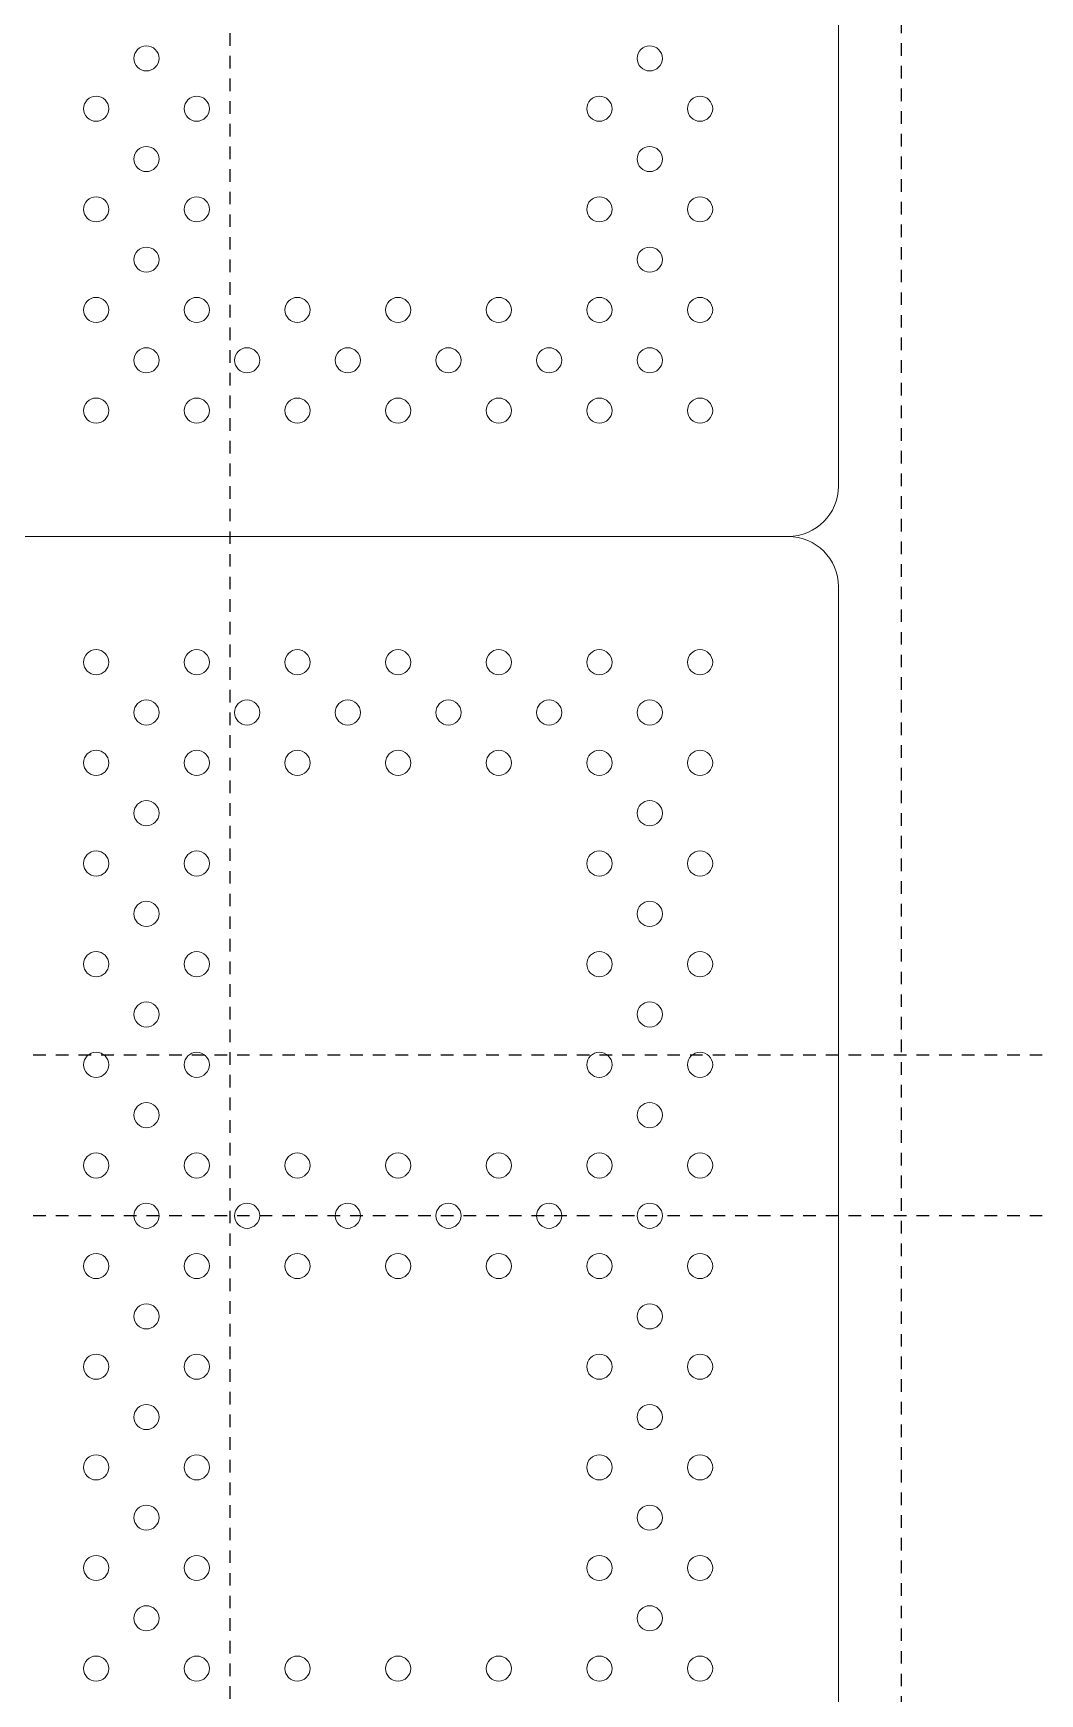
# Model space of a CAD drawing. Header units: inches. Extents: x 300 to 400, y -177 to 73.
# Drawn here: x 333.18 to 343.18, y 40.23 to 56.73 of the extents above; entities that cross this region are included whole.
import ezdxf

# ---------------------------------------------------------------- set-up
doc = ezdxf.new("R2010")
doc.units = ezdxf.units.IN
doc.header["$MEASUREMENT"] = 0
doc.linetypes.add('HIDDEN2', pattern=[0.1875, 0.125, -0.0625])
doc.layers.add('ScoreBone', color=5, linetype='Continuous')

msp = doc.modelspace()

# ---------------------------------------------------------------- linework, layer by layer
at = {"layer": 'ScoreBone', "color": 1, "linetype": 'HIDDEN2'}
for p, q in [((335.137, -81.768), (335.137, 73.232)), ((341.807, -87.268), (341.807, 73.232)), ((354.682, 46.579), (300.244, 46.579)), ((363.682, 44.982), (300.244, 44.982))]:
    msp.add_line(p, q, dxfattribs=at)
at = {"layer": 'ScoreBone', "lineweight": 5}
for points in [[(341.182, 64.732), (341.182, 64.732), (341.182, 52.232), (341.182, 52.232)], [(341.182, 52.232), (341.182, 51.957), (340.958, 51.732), (340.682, 51.732)], [(340.682, 51.732), (340.682, 51.732), (324.182, 51.732), (324.182, 51.732)], [(324.182, 51.732), (324.182, 51.732), (340.682, 51.732), (340.682, 51.732)], [(340.682, 51.732), (340.958, 51.732), (341.182, 51.508), (341.182, 51.232)], [(341.182, 51.232), (341.182, 51.232), (341.182, 38.732), (341.182, 38.732)]]:
    msp.add_open_spline(points, degree=3, dxfattribs=at)
for points in [[(334.432, 56.482), (334.432, 56.414), (334.375, 56.357), (334.307, 56.357), (334.238, 56.357), (334.182, 56.414), (334.182, 56.482), (334.182, 56.551), (334.238, 56.607), (334.307, 56.607), (334.375, 56.607), (334.432, 56.551), (334.432, 56.482)], [(334.432, 56.482), (334.432, 56.414), (334.375, 56.357), (334.307, 56.357), (334.238, 56.357), (334.182, 56.414), (334.182, 56.482), (334.182, 56.551), (334.238, 56.607), (334.307, 56.607), (334.375, 56.607), (334.432, 56.551), (334.432, 56.482)], [(339.432, 56.482), (339.432, 56.414), (339.375, 56.357), (339.307, 56.357), (339.238, 56.357), (339.182, 56.414), (339.182, 56.482), (339.182, 56.551), (339.238, 56.607), (339.307, 56.607), (339.375, 56.607), (339.432, 56.551), (339.432, 56.482)], [(339.432, 56.482), (339.432, 56.414), (339.375, 56.357), (339.307, 56.357), (339.238, 56.357), (339.182, 56.414), (339.182, 56.482), (339.182, 56.551), (339.238, 56.607), (339.307, 56.607), (339.375, 56.607), (339.432, 56.551), (339.432, 56.482)], [(333.932, 55.982), (333.932, 55.914), (333.875, 55.857), (333.807, 55.857), (333.738, 55.857), (333.682, 55.914), (333.682, 55.982), (333.682, 56.051), (333.738, 56.107), (333.807, 56.107), (333.875, 56.107), (333.932, 56.051), (333.932, 55.982)], [(334.932, 55.982), (334.932, 55.914), (334.875, 55.857), (334.807, 55.857), (334.738, 55.857), (334.682, 55.914), (334.682, 55.982), (334.682, 56.051), (334.738, 56.107), (334.807, 56.107), (334.875, 56.107), (334.932, 56.051), (334.932, 55.982)], [(338.932, 55.982), (338.932, 55.914), (338.875, 55.857), (338.807, 55.857), (338.738, 55.857), (338.682, 55.914), (338.682, 55.982), (338.682, 56.051), (338.738, 56.107), (338.807, 56.107), (338.875, 56.107), (338.932, 56.051), (338.932, 55.982)], [(339.932, 55.982), (339.932, 55.914), (339.875, 55.857), (339.807, 55.857), (339.738, 55.857), (339.682, 55.914), (339.682, 55.982), (339.682, 56.051), (339.738, 56.107), (339.807, 56.107), (339.875, 56.107), (339.932, 56.051), (339.932, 55.982)], [(334.432, 55.482), (334.432, 55.414), (334.375, 55.357), (334.307, 55.357), (334.238, 55.357), (334.182, 55.414), (334.182, 55.482), (334.182, 55.551), (334.238, 55.607), (334.307, 55.607), (334.375, 55.607), (334.432, 55.551), (334.432, 55.482)], [(339.432, 55.482), (339.432, 55.414), (339.375, 55.357), (339.307, 55.357), (339.238, 55.357), (339.182, 55.414), (339.182, 55.482), (339.182, 55.551), (339.238, 55.607), (339.307, 55.607), (339.375, 55.607), (339.432, 55.551), (339.432, 55.482)], [(333.932, 54.982), (333.932, 54.914), (333.875, 54.857), (333.807, 54.857), (333.738, 54.857), (333.682, 54.914), (333.682, 54.982), (333.682, 55.051), (333.738, 55.107), (333.807, 55.107), (333.875, 55.107), (333.932, 55.051), (333.932, 54.982)], [(334.932, 54.982), (334.932, 54.914), (334.875, 54.857), (334.807, 54.857), (334.738, 54.857), (334.682, 54.914), (334.682, 54.982), (334.682, 55.051), (334.738, 55.107), (334.807, 55.107), (334.875, 55.107), (334.932, 55.051), (334.932, 54.982)], [(338.932, 54.982), (338.932, 54.914), (338.875, 54.857), (338.807, 54.857), (338.738, 54.857), (338.682, 54.914), (338.682, 54.982), (338.682, 55.051), (338.738, 55.107), (338.807, 55.107), (338.875, 55.107), (338.932, 55.051), (338.932, 54.982)], [(339.932, 54.982), (339.932, 54.914), (339.875, 54.857), (339.807, 54.857), (339.738, 54.857), (339.682, 54.914), (339.682, 54.982), (339.682, 55.051), (339.738, 55.107), (339.807, 55.107), (339.875, 55.107), (339.932, 55.051), (339.932, 54.982)], [(334.432, 54.482), (334.432, 54.414), (334.375, 54.357), (334.307, 54.357), (334.238, 54.357), (334.182, 54.414), (334.182, 54.482), (334.182, 54.551), (334.238, 54.607), (334.307, 54.607), (334.375, 54.607), (334.432, 54.551), (334.432, 54.482)], [(339.432, 54.482), (339.432, 54.414), (339.375, 54.357), (339.307, 54.357), (339.238, 54.357), (339.182, 54.414), (339.182, 54.482), (339.182, 54.551), (339.238, 54.607), (339.307, 54.607), (339.375, 54.607), (339.432, 54.551), (339.432, 54.482)], [(333.932, 53.982), (333.932, 53.914), (333.875, 53.857), (333.807, 53.857), (333.738, 53.857), (333.682, 53.914), (333.682, 53.982), (333.682, 54.051), (333.738, 54.107), (333.807, 54.107), (333.875, 54.107), (333.932, 54.051), (333.932, 53.982)], [(334.932, 53.982), (334.932, 53.914), (334.875, 53.857), (334.807, 53.857), (334.738, 53.857), (334.682, 53.914), (334.682, 53.982), (334.682, 54.051), (334.738, 54.107), (334.807, 54.107), (334.875, 54.107), (334.932, 54.051), (334.932, 53.982)], [(335.932, 53.982), (335.932, 53.914), (335.875, 53.857), (335.807, 53.857), (335.738, 53.857), (335.682, 53.914), (335.682, 53.982), (335.682, 54.051), (335.738, 54.107), (335.807, 54.107), (335.875, 54.107), (335.932, 54.051), (335.932, 53.982)], [(336.932, 53.982), (336.932, 53.914), (336.875, 53.857), (336.807, 53.857), (336.738, 53.857), (336.682, 53.914), (336.682, 53.982), (336.682, 54.051), (336.738, 54.107), (336.807, 54.107), (336.875, 54.107), (336.932, 54.051), (336.932, 53.982)], [(337.932, 53.982), (337.932, 53.914), (337.875, 53.857), (337.807, 53.857), (337.738, 53.857), (337.682, 53.914), (337.682, 53.982), (337.682, 54.051), (337.738, 54.107), (337.807, 54.107), (337.875, 54.107), (337.932, 54.051), (337.932, 53.982)], [(338.932, 53.982), (338.932, 53.914), (338.875, 53.857), (338.807, 53.857), (338.738, 53.857), (338.682, 53.914), (338.682, 53.982), (338.682, 54.051), (338.738, 54.107), (338.807, 54.107), (338.875, 54.107), (338.932, 54.051), (338.932, 53.982)], [(339.932, 53.982), (339.932, 53.914), (339.875, 53.857), (339.807, 53.857), (339.738, 53.857), (339.682, 53.914), (339.682, 53.982), (339.682, 54.051), (339.738, 54.107), (339.807, 54.107), (339.875, 54.107), (339.932, 54.051), (339.932, 53.982)], [(334.432, 53.482), (334.432, 53.414), (334.375, 53.357), (334.307, 53.357), (334.238, 53.357), (334.182, 53.414), (334.182, 53.482), (334.182, 53.551), (334.238, 53.607), (334.307, 53.607), (334.375, 53.607), (334.432, 53.551), (334.432, 53.482)], [(335.432, 53.482), (335.432, 53.414), (335.375, 53.357), (335.307, 53.357), (335.238, 53.357), (335.182, 53.414), (335.182, 53.482), (335.182, 53.551), (335.238, 53.607), (335.307, 53.607), (335.375, 53.607), (335.432, 53.551), (335.432, 53.482)], [(336.432, 53.482), (336.432, 53.414), (336.375, 53.357), (336.307, 53.357), (336.238, 53.357), (336.182, 53.414), (336.182, 53.482), (336.182, 53.551), (336.238, 53.607), (336.307, 53.607), (336.375, 53.607), (336.432, 53.551), (336.432, 53.482)], [(337.432, 53.482), (337.432, 53.414), (337.375, 53.357), (337.307, 53.357), (337.238, 53.357), (337.182, 53.414), (337.182, 53.482), (337.182, 53.551), (337.238, 53.607), (337.307, 53.607), (337.375, 53.607), (337.432, 53.551), (337.432, 53.482)], [(338.432, 53.482), (338.432, 53.414), (338.375, 53.357), (338.307, 53.357), (338.238, 53.357), (338.182, 53.414), (338.182, 53.482), (338.182, 53.551), (338.238, 53.607), (338.307, 53.607), (338.375, 53.607), (338.432, 53.551), (338.432, 53.482)], [(339.432, 53.482), (339.432, 53.414), (339.375, 53.357), (339.307, 53.357), (339.238, 53.357), (339.182, 53.414), (339.182, 53.482), (339.182, 53.551), (339.238, 53.607), (339.307, 53.607), (339.375, 53.607), (339.432, 53.551), (339.432, 53.482)], [(333.932, 52.982), (333.932, 52.914), (333.875, 52.857), (333.807, 52.857), (333.738, 52.857), (333.682, 52.914), (333.682, 52.982), (333.682, 53.051), (333.738, 53.107), (333.807, 53.107), (333.875, 53.107), (333.932, 53.051), (333.932, 52.982)], [(334.932, 52.982), (334.932, 52.914), (334.875, 52.857), (334.807, 52.857), (334.738, 52.857), (334.682, 52.914), (334.682, 52.982), (334.682, 53.051), (334.738, 53.107), (334.807, 53.107), (334.875, 53.107), (334.932, 53.051), (334.932, 52.982)], [(335.932, 52.982), (335.932, 52.914), (335.875, 52.857), (335.807, 52.857), (335.738, 52.857), (335.682, 52.914), (335.682, 52.982), (335.682, 53.051), (335.738, 53.107), (335.807, 53.107), (335.875, 53.107), (335.932, 53.051), (335.932, 52.982)], [(336.932, 52.982), (336.932, 52.914), (336.875, 52.857), (336.807, 52.857), (336.738, 52.857), (336.682, 52.914), (336.682, 52.982), (336.682, 53.051), (336.738, 53.107), (336.807, 53.107), (336.875, 53.107), (336.932, 53.051), (336.932, 52.982)], [(337.932, 52.982), (337.932, 52.914), (337.875, 52.857), (337.807, 52.857), (337.738, 52.857), (337.682, 52.914), (337.682, 52.982), (337.682, 53.051), (337.738, 53.107), (337.807, 53.107), (337.875, 53.107), (337.932, 53.051), (337.932, 52.982)], [(338.932, 52.982), (338.932, 52.914), (338.875, 52.857), (338.807, 52.857), (338.738, 52.857), (338.682, 52.914), (338.682, 52.982), (338.682, 53.051), (338.738, 53.107), (338.807, 53.107), (338.875, 53.107), (338.932, 53.051), (338.932, 52.982)], [(339.932, 52.982), (339.932, 52.914), (339.875, 52.857), (339.807, 52.857), (339.738, 52.857), (339.682, 52.914), (339.682, 52.982), (339.682, 53.051), (339.738, 53.107), (339.807, 53.107), (339.875, 53.107), (339.932, 53.051), (339.932, 52.982)], [(333.932, 50.482), (333.932, 50.414), (333.875, 50.357), (333.807, 50.357), (333.738, 50.357), (333.682, 50.414), (333.682, 50.482), (333.682, 50.551), (333.738, 50.607), (333.807, 50.607), (333.875, 50.607), (333.932, 50.551), (333.932, 50.482)], [(334.932, 50.482), (334.932, 50.414), (334.875, 50.357), (334.807, 50.357), (334.738, 50.357), (334.682, 50.414), (334.682, 50.482), (334.682, 50.551), (334.738, 50.607), (334.807, 50.607), (334.875, 50.607), (334.932, 50.551), (334.932, 50.482)], [(335.932, 50.482), (335.932, 50.414), (335.875, 50.357), (335.807, 50.357), (335.738, 50.357), (335.682, 50.414), (335.682, 50.482), (335.682, 50.551), (335.738, 50.607), (335.807, 50.607), (335.875, 50.607), (335.932, 50.551), (335.932, 50.482)], [(336.932, 50.482), (336.932, 50.414), (336.875, 50.357), (336.807, 50.357), (336.738, 50.357), (336.682, 50.414), (336.682, 50.482), (336.682, 50.551), (336.738, 50.607), (336.807, 50.607), (336.875, 50.607), (336.932, 50.551), (336.932, 50.482)], [(337.932, 50.482), (337.932, 50.414), (337.875, 50.357), (337.807, 50.357), (337.738, 50.357), (337.682, 50.414), (337.682, 50.482), (337.682, 50.551), (337.738, 50.607), (337.807, 50.607), (337.875, 50.607), (337.932, 50.551), (337.932, 50.482)], [(338.932, 50.482), (338.932, 50.414), (338.875, 50.357), (338.807, 50.357), (338.738, 50.357), (338.682, 50.414), (338.682, 50.482), (338.682, 50.551), (338.738, 50.607), (338.807, 50.607), (338.875, 50.607), (338.932, 50.551), (338.932, 50.482)], [(339.932, 50.482), (339.932, 50.414), (339.875, 50.357), (339.807, 50.357), (339.738, 50.357), (339.682, 50.414), (339.682, 50.482), (339.682, 50.551), (339.738, 50.607), (339.807, 50.607), (339.875, 50.607), (339.932, 50.551), (339.932, 50.482)], [(334.432, 49.982), (334.432, 49.914), (334.375, 49.857), (334.307, 49.857), (334.238, 49.857), (334.182, 49.914), (334.182, 49.982), (334.182, 50.051), (334.238, 50.107), (334.307, 50.107), (334.375, 50.107), (334.432, 50.051), (334.432, 49.982)], [(335.432, 49.982), (335.432, 49.914), (335.375, 49.857), (335.307, 49.857), (335.238, 49.857), (335.182, 49.914), (335.182, 49.982), (335.182, 50.051), (335.238, 50.107), (335.307, 50.107), (335.375, 50.107), (335.432, 50.051), (335.432, 49.982)], [(336.432, 49.982), (336.432, 49.914), (336.375, 49.857), (336.307, 49.857), (336.238, 49.857), (336.182, 49.914), (336.182, 49.982), (336.182, 50.051), (336.238, 50.107), (336.307, 50.107), (336.375, 50.107), (336.432, 50.051), (336.432, 49.982)], [(337.432, 49.982), (337.432, 49.914), (337.375, 49.857), (337.307, 49.857), (337.238, 49.857), (337.182, 49.914), (337.182, 49.982), (337.182, 50.051), (337.238, 50.107), (337.307, 50.107), (337.375, 50.107), (337.432, 50.051), (337.432, 49.982)], [(338.432, 49.982), (338.432, 49.914), (338.375, 49.857), (338.307, 49.857), (338.238, 49.857), (338.182, 49.914), (338.182, 49.982), (338.182, 50.051), (338.238, 50.107), (338.307, 50.107), (338.375, 50.107), (338.432, 50.051), (338.432, 49.982)], [(339.432, 49.982), (339.432, 49.914), (339.375, 49.857), (339.307, 49.857), (339.238, 49.857), (339.182, 49.914), (339.182, 49.982), (339.182, 50.051), (339.238, 50.107), (339.307, 50.107), (339.375, 50.107), (339.432, 50.051), (339.432, 49.982)], [(333.932, 49.482), (333.932, 49.414), (333.875, 49.357), (333.807, 49.357), (333.738, 49.357), (333.682, 49.414), (333.682, 49.482), (333.682, 49.551), (333.738, 49.607), (333.807, 49.607), (333.875, 49.607), (333.932, 49.551), (333.932, 49.482)], [(334.932, 49.482), (334.932, 49.414), (334.875, 49.357), (334.807, 49.357), (334.738, 49.357), (334.682, 49.414), (334.682, 49.482), (334.682, 49.551), (334.738, 49.607), (334.807, 49.607), (334.875, 49.607), (334.932, 49.551), (334.932, 49.482)], [(335.932, 49.482), (335.932, 49.414), (335.875, 49.357), (335.807, 49.357), (335.738, 49.357), (335.682, 49.414), (335.682, 49.482), (335.682, 49.551), (335.738, 49.607), (335.807, 49.607), (335.875, 49.607), (335.932, 49.551), (335.932, 49.482)], [(336.932, 49.482), (336.932, 49.414), (336.875, 49.357), (336.807, 49.357), (336.738, 49.357), (336.682, 49.414), (336.682, 49.482), (336.682, 49.551), (336.738, 49.607), (336.807, 49.607), (336.875, 49.607), (336.932, 49.551), (336.932, 49.482)], [(337.932, 49.482), (337.932, 49.414), (337.875, 49.357), (337.807, 49.357), (337.738, 49.357), (337.682, 49.414), (337.682, 49.482), (337.682, 49.551), (337.738, 49.607), (337.807, 49.607), (337.875, 49.607), (337.932, 49.551), (337.932, 49.482)], [(338.932, 49.482), (338.932, 49.414), (338.875, 49.357), (338.807, 49.357), (338.738, 49.357), (338.682, 49.414), (338.682, 49.482), (338.682, 49.551), (338.738, 49.607), (338.807, 49.607), (338.875, 49.607), (338.932, 49.551), (338.932, 49.482)], [(339.932, 49.482), (339.932, 49.414), (339.875, 49.357), (339.807, 49.357), (339.738, 49.357), (339.682, 49.414), (339.682, 49.482), (339.682, 49.551), (339.738, 49.607), (339.807, 49.607), (339.875, 49.607), (339.932, 49.551), (339.932, 49.482)], [(334.432, 48.982), (334.432, 48.914), (334.375, 48.857), (334.307, 48.857), (334.238, 48.857), (334.182, 48.914), (334.182, 48.982), (334.182, 49.051), (334.238, 49.107), (334.307, 49.107), (334.375, 49.107), (334.432, 49.051), (334.432, 48.982)], [(339.432, 48.982), (339.432, 48.914), (339.375, 48.857), (339.307, 48.857), (339.238, 48.857), (339.182, 48.914), (339.182, 48.982), (339.182, 49.051), (339.238, 49.107), (339.307, 49.107), (339.375, 49.107), (339.432, 49.051), (339.432, 48.982)], [(333.932, 48.482), (333.932, 48.414), (333.875, 48.357), (333.807, 48.357), (333.738, 48.357), (333.682, 48.414), (333.682, 48.482), (333.682, 48.551), (333.738, 48.607), (333.807, 48.607), (333.875, 48.607), (333.932, 48.551), (333.932, 48.482)], [(334.932, 48.482), (334.932, 48.414), (334.875, 48.357), (334.807, 48.357), (334.738, 48.357), (334.682, 48.414), (334.682, 48.482), (334.682, 48.551), (334.738, 48.607), (334.807, 48.607), (334.875, 48.607), (334.932, 48.551), (334.932, 48.482)], [(338.932, 48.482), (338.932, 48.414), (338.875, 48.357), (338.807, 48.357), (338.738, 48.357), (338.682, 48.414), (338.682, 48.482), (338.682, 48.551), (338.738, 48.607), (338.807, 48.607), (338.875, 48.607), (338.932, 48.551), (338.932, 48.482)], [(339.932, 48.482), (339.932, 48.414), (339.875, 48.357), (339.807, 48.357), (339.738, 48.357), (339.682, 48.414), (339.682, 48.482), (339.682, 48.551), (339.738, 48.607), (339.807, 48.607), (339.875, 48.607), (339.932, 48.551), (339.932, 48.482)], [(334.432, 47.982), (334.432, 47.914), (334.375, 47.857), (334.307, 47.857), (334.238, 47.857), (334.182, 47.914), (334.182, 47.982), (334.182, 48.051), (334.238, 48.107), (334.307, 48.107), (334.375, 48.107), (334.432, 48.051), (334.432, 47.982)], [(339.432, 47.982), (339.432, 47.914), (339.375, 47.857), (339.307, 47.857), (339.238, 47.857), (339.182, 47.914), (339.182, 47.982), (339.182, 48.051), (339.238, 48.107), (339.307, 48.107), (339.375, 48.107), (339.432, 48.051), (339.432, 47.982)], [(333.932, 47.482), (333.932, 47.414), (333.875, 47.357), (333.807, 47.357), (333.738, 47.357), (333.682, 47.414), (333.682, 47.482), (333.682, 47.551), (333.738, 47.607), (333.807, 47.607), (333.875, 47.607), (333.932, 47.551), (333.932, 47.482)], [(334.932, 47.482), (334.932, 47.414), (334.875, 47.357), (334.807, 47.357), (334.738, 47.357), (334.682, 47.414), (334.682, 47.482), (334.682, 47.551), (334.738, 47.607), (334.807, 47.607), (334.875, 47.607), (334.932, 47.551), (334.932, 47.482)], [(338.932, 47.482), (338.932, 47.414), (338.875, 47.357), (338.807, 47.357), (338.738, 47.357), (338.682, 47.414), (338.682, 47.482), (338.682, 47.551), (338.738, 47.607), (338.807, 47.607), (338.875, 47.607), (338.932, 47.551), (338.932, 47.482)], [(339.932, 47.482), (339.932, 47.414), (339.875, 47.357), (339.807, 47.357), (339.738, 47.357), (339.682, 47.414), (339.682, 47.482), (339.682, 47.551), (339.738, 47.607), (339.807, 47.607), (339.875, 47.607), (339.932, 47.551), (339.932, 47.482)], [(334.432, 46.982), (334.432, 46.914), (334.375, 46.857), (334.307, 46.857), (334.238, 46.857), (334.182, 46.914), (334.182, 46.982), (334.182, 47.051), (334.238, 47.107), (334.307, 47.107), (334.375, 47.107), (334.432, 47.051), (334.432, 46.982)], [(339.432, 46.982), (339.432, 46.914), (339.375, 46.857), (339.307, 46.857), (339.238, 46.857), (339.182, 46.914), (339.182, 46.982), (339.182, 47.051), (339.238, 47.107), (339.307, 47.107), (339.375, 47.107), (339.432, 47.051), (339.432, 46.982)], [(333.932, 46.482), (333.932, 46.414), (333.875, 46.357), (333.807, 46.357), (333.738, 46.357), (333.682, 46.414), (333.682, 46.482), (333.682, 46.551), (333.738, 46.607), (333.807, 46.607), (333.875, 46.607), (333.932, 46.551), (333.932, 46.482)], [(334.932, 46.482), (334.932, 46.414), (334.875, 46.357), (334.807, 46.357), (334.738, 46.357), (334.682, 46.414), (334.682, 46.482), (334.682, 46.551), (334.738, 46.607), (334.807, 46.607), (334.875, 46.607), (334.932, 46.551), (334.932, 46.482)], [(338.932, 46.482), (338.932, 46.414), (338.875, 46.357), (338.807, 46.357), (338.738, 46.357), (338.682, 46.414), (338.682, 46.482), (338.682, 46.551), (338.738, 46.607), (338.807, 46.607), (338.875, 46.607), (338.932, 46.551), (338.932, 46.482)], [(339.932, 46.482), (339.932, 46.414), (339.875, 46.357), (339.807, 46.357), (339.738, 46.357), (339.682, 46.414), (339.682, 46.482), (339.682, 46.551), (339.738, 46.607), (339.807, 46.607), (339.875, 46.607), (339.932, 46.551), (339.932, 46.482)], [(334.432, 45.982), (334.432, 45.914), (334.375, 45.857), (334.307, 45.857), (334.238, 45.857), (334.182, 45.914), (334.182, 45.982), (334.182, 46.051), (334.238, 46.107), (334.307, 46.107), (334.375, 46.107), (334.432, 46.051), (334.432, 45.982)], [(339.432, 45.982), (339.432, 45.914), (339.375, 45.857), (339.307, 45.857), (339.238, 45.857), (339.182, 45.914), (339.182, 45.982), (339.182, 46.051), (339.238, 46.107), (339.307, 46.107), (339.375, 46.107), (339.432, 46.051), (339.432, 45.982)], [(333.932, 45.482), (333.932, 45.414), (333.875, 45.357), (333.807, 45.357), (333.738, 45.357), (333.682, 45.414), (333.682, 45.482), (333.682, 45.551), (333.738, 45.607), (333.807, 45.607), (333.875, 45.607), (333.932, 45.551), (333.932, 45.482)], [(334.932, 45.482), (334.932, 45.414), (334.875, 45.357), (334.807, 45.357), (334.738, 45.357), (334.682, 45.414), (334.682, 45.482), (334.682, 45.551), (334.738, 45.607), (334.807, 45.607), (334.875, 45.607), (334.932, 45.551), (334.932, 45.482)], [(335.932, 45.482), (335.932, 45.414), (335.875, 45.357), (335.807, 45.357), (335.738, 45.357), (335.682, 45.414), (335.682, 45.482), (335.682, 45.551), (335.738, 45.607), (335.807, 45.607), (335.875, 45.607), (335.932, 45.551), (335.932, 45.482)], [(336.932, 45.482), (336.932, 45.414), (336.875, 45.357), (336.807, 45.357), (336.738, 45.357), (336.682, 45.414), (336.682, 45.482), (336.682, 45.551), (336.738, 45.607), (336.807, 45.607), (336.875, 45.607), (336.932, 45.551), (336.932, 45.482)], [(337.932, 45.482), (337.932, 45.414), (337.875, 45.357), (337.807, 45.357), (337.738, 45.357), (337.682, 45.414), (337.682, 45.482), (337.682, 45.551), (337.738, 45.607), (337.807, 45.607), (337.875, 45.607), (337.932, 45.551), (337.932, 45.482)], [(338.932, 45.482), (338.932, 45.414), (338.875, 45.357), (338.807, 45.357), (338.738, 45.357), (338.682, 45.414), (338.682, 45.482), (338.682, 45.551), (338.738, 45.607), (338.807, 45.607), (338.875, 45.607), (338.932, 45.551), (338.932, 45.482)], [(339.932, 45.482), (339.932, 45.414), (339.875, 45.357), (339.807, 45.357), (339.738, 45.357), (339.682, 45.414), (339.682, 45.482), (339.682, 45.551), (339.738, 45.607), (339.807, 45.607), (339.875, 45.607), (339.932, 45.551), (339.932, 45.482)], [(334.432, 44.982), (334.432, 44.914), (334.375, 44.857), (334.307, 44.857), (334.238, 44.857), (334.182, 44.914), (334.182, 44.982), (334.182, 45.051), (334.238, 45.107), (334.307, 45.107), (334.375, 45.107), (334.432, 45.051), (334.432, 44.982)], [(335.432, 44.982), (335.432, 44.914), (335.375, 44.857), (335.307, 44.857), (335.238, 44.857), (335.182, 44.914), (335.182, 44.982), (335.182, 45.051), (335.238, 45.107), (335.307, 45.107), (335.375, 45.107), (335.432, 45.051), (335.432, 44.982)], [(336.432, 44.982), (336.432, 44.914), (336.375, 44.857), (336.307, 44.857), (336.238, 44.857), (336.182, 44.914), (336.182, 44.982), (336.182, 45.051), (336.238, 45.107), (336.307, 45.107), (336.375, 45.107), (336.432, 45.051), (336.432, 44.982)], [(337.432, 44.982), (337.432, 44.914), (337.375, 44.857), (337.307, 44.857), (337.238, 44.857), (337.182, 44.914), (337.182, 44.982), (337.182, 45.051), (337.238, 45.107), (337.307, 45.107), (337.375, 45.107), (337.432, 45.051), (337.432, 44.982)], [(338.432, 44.982), (338.432, 44.914), (338.375, 44.857), (338.307, 44.857), (338.238, 44.857), (338.182, 44.914), (338.182, 44.982), (338.182, 45.051), (338.238, 45.107), (338.307, 45.107), (338.375, 45.107), (338.432, 45.051), (338.432, 44.982)], [(339.432, 44.982), (339.432, 44.914), (339.375, 44.857), (339.307, 44.857), (339.238, 44.857), (339.182, 44.914), (339.182, 44.982), (339.182, 45.051), (339.238, 45.107), (339.307, 45.107), (339.375, 45.107), (339.432, 45.051), (339.432, 44.982)], [(333.932, 44.482), (333.932, 44.414), (333.875, 44.357), (333.807, 44.357), (333.738, 44.357), (333.682, 44.414), (333.682, 44.482), (333.682, 44.551), (333.738, 44.607), (333.807, 44.607), (333.875, 44.607), (333.932, 44.551), (333.932, 44.482)], [(334.932, 44.482), (334.932, 44.414), (334.875, 44.357), (334.807, 44.357), (334.738, 44.357), (334.682, 44.414), (334.682, 44.482), (334.682, 44.551), (334.738, 44.607), (334.807, 44.607), (334.875, 44.607), (334.932, 44.551), (334.932, 44.482)], [(335.932, 44.482), (335.932, 44.414), (335.875, 44.357), (335.807, 44.357), (335.738, 44.357), (335.682, 44.414), (335.682, 44.482), (335.682, 44.551), (335.738, 44.607), (335.807, 44.607), (335.875, 44.607), (335.932, 44.551), (335.932, 44.482)], [(336.932, 44.482), (336.932, 44.414), (336.875, 44.357), (336.807, 44.357), (336.738, 44.357), (336.682, 44.414), (336.682, 44.482), (336.682, 44.551), (336.738, 44.607), (336.807, 44.607), (336.875, 44.607), (336.932, 44.551), (336.932, 44.482)], [(337.932, 44.482), (337.932, 44.414), (337.875, 44.357), (337.807, 44.357), (337.738, 44.357), (337.682, 44.414), (337.682, 44.482), (337.682, 44.551), (337.738, 44.607), (337.807, 44.607), (337.875, 44.607), (337.932, 44.551), (337.932, 44.482)], [(338.932, 44.482), (338.932, 44.414), (338.875, 44.357), (338.807, 44.357), (338.738, 44.357), (338.682, 44.414), (338.682, 44.482), (338.682, 44.551), (338.738, 44.607), (338.807, 44.607), (338.875, 44.607), (338.932, 44.551), (338.932, 44.482)], [(339.932, 44.482), (339.932, 44.414), (339.875, 44.357), (339.807, 44.357), (339.738, 44.357), (339.682, 44.414), (339.682, 44.482), (339.682, 44.551), (339.738, 44.607), (339.807, 44.607), (339.875, 44.607), (339.932, 44.551), (339.932, 44.482)], [(334.432, 43.982), (334.432, 43.914), (334.375, 43.857), (334.307, 43.857), (334.238, 43.857), (334.182, 43.914), (334.182, 43.982), (334.182, 44.051), (334.238, 44.107), (334.307, 44.107), (334.375, 44.107), (334.432, 44.051), (334.432, 43.982)], [(339.432, 43.982), (339.432, 43.914), (339.375, 43.857), (339.307, 43.857), (339.238, 43.857), (339.182, 43.914), (339.182, 43.982), (339.182, 44.051), (339.238, 44.107), (339.307, 44.107), (339.375, 44.107), (339.432, 44.051), (339.432, 43.982)], [(333.932, 43.482), (333.932, 43.414), (333.875, 43.357), (333.807, 43.357), (333.738, 43.357), (333.682, 43.414), (333.682, 43.482), (333.682, 43.551), (333.738, 43.607), (333.807, 43.607), (333.875, 43.607), (333.932, 43.551), (333.932, 43.482)], [(333.932, 43.482), (333.932, 43.414), (333.875, 43.357), (333.807, 43.357), (333.738, 43.357), (333.682, 43.414), (333.682, 43.482), (333.682, 43.551), (333.738, 43.607), (333.807, 43.607), (333.875, 43.607), (333.932, 43.551), (333.932, 43.482)], [(334.932, 43.482), (334.932, 43.414), (334.875, 43.357), (334.807, 43.357), (334.738, 43.357), (334.682, 43.414), (334.682, 43.482), (334.682, 43.551), (334.738, 43.607), (334.807, 43.607), (334.875, 43.607), (334.932, 43.551), (334.932, 43.482)], [(334.932, 43.482), (334.932, 43.414), (334.875, 43.357), (334.807, 43.357), (334.738, 43.357), (334.682, 43.414), (334.682, 43.482), (334.682, 43.551), (334.738, 43.607), (334.807, 43.607), (334.875, 43.607), (334.932, 43.551), (334.932, 43.482)], [(338.932, 43.482), (338.932, 43.414), (338.875, 43.357), (338.807, 43.357), (338.738, 43.357), (338.682, 43.414), (338.682, 43.482), (338.682, 43.551), (338.738, 43.607), (338.807, 43.607), (338.875, 43.607), (338.932, 43.551), (338.932, 43.482)], [(338.932, 43.482), (338.932, 43.414), (338.875, 43.357), (338.807, 43.357), (338.738, 43.357), (338.682, 43.414), (338.682, 43.482), (338.682, 43.551), (338.738, 43.607), (338.807, 43.607), (338.875, 43.607), (338.932, 43.551), (338.932, 43.482)], [(339.932, 43.482), (339.932, 43.414), (339.875, 43.357), (339.807, 43.357), (339.738, 43.357), (339.682, 43.414), (339.682, 43.482), (339.682, 43.551), (339.738, 43.607), (339.807, 43.607), (339.875, 43.607), (339.932, 43.551), (339.932, 43.482)], [(339.932, 43.482), (339.932, 43.414), (339.875, 43.357), (339.807, 43.357), (339.738, 43.357), (339.682, 43.414), (339.682, 43.482), (339.682, 43.551), (339.738, 43.607), (339.807, 43.607), (339.875, 43.607), (339.932, 43.551), (339.932, 43.482)], [(334.432, 42.982), (334.432, 42.914), (334.375, 42.857), (334.307, 42.857), (334.238, 42.857), (334.182, 42.914), (334.182, 42.982), (334.182, 43.051), (334.238, 43.107), (334.307, 43.107), (334.375, 43.107), (334.432, 43.051), (334.432, 42.982)], [(334.432, 42.982), (334.432, 42.914), (334.375, 42.857), (334.307, 42.857), (334.238, 42.857), (334.182, 42.914), (334.182, 42.982), (334.182, 43.051), (334.238, 43.107), (334.307, 43.107), (334.375, 43.107), (334.432, 43.051), (334.432, 42.982)], [(339.432, 42.982), (339.432, 42.914), (339.375, 42.857), (339.307, 42.857), (339.238, 42.857), (339.182, 42.914), (339.182, 42.982), (339.182, 43.051), (339.238, 43.107), (339.307, 43.107), (339.375, 43.107), (339.432, 43.051), (339.432, 42.982)], [(339.432, 42.982), (339.432, 42.914), (339.375, 42.857), (339.307, 42.857), (339.238, 42.857), (339.182, 42.914), (339.182, 42.982), (339.182, 43.051), (339.238, 43.107), (339.307, 43.107), (339.375, 43.107), (339.432, 43.051), (339.432, 42.982)], [(333.932, 42.482), (333.932, 42.414), (333.875, 42.357), (333.807, 42.357), (333.738, 42.357), (333.682, 42.414), (333.682, 42.482), (333.682, 42.551), (333.738, 42.607), (333.807, 42.607), (333.875, 42.607), (333.932, 42.551), (333.932, 42.482)], [(334.932, 42.482), (334.932, 42.414), (334.875, 42.357), (334.807, 42.357), (334.738, 42.357), (334.682, 42.414), (334.682, 42.482), (334.682, 42.551), (334.738, 42.607), (334.807, 42.607), (334.875, 42.607), (334.932, 42.551), (334.932, 42.482)], [(338.932, 42.482), (338.932, 42.414), (338.875, 42.357), (338.807, 42.357), (338.738, 42.357), (338.682, 42.414), (338.682, 42.482), (338.682, 42.551), (338.738, 42.607), (338.807, 42.607), (338.875, 42.607), (338.932, 42.551), (338.932, 42.482)], [(339.932, 42.482), (339.932, 42.414), (339.875, 42.357), (339.807, 42.357), (339.738, 42.357), (339.682, 42.414), (339.682, 42.482), (339.682, 42.551), (339.738, 42.607), (339.807, 42.607), (339.875, 42.607), (339.932, 42.551), (339.932, 42.482)], [(334.432, 41.982), (334.432, 41.914), (334.375, 41.857), (334.307, 41.857), (334.238, 41.857), (334.182, 41.914), (334.182, 41.982), (334.182, 42.051), (334.238, 42.107), (334.307, 42.107), (334.375, 42.107), (334.432, 42.051), (334.432, 41.982)], [(339.432, 41.982), (339.432, 41.914), (339.375, 41.857), (339.307, 41.857), (339.238, 41.857), (339.182, 41.914), (339.182, 41.982), (339.182, 42.051), (339.238, 42.107), (339.307, 42.107), (339.375, 42.107), (339.432, 42.051), (339.432, 41.982)], [(333.932, 41.482), (333.932, 41.414), (333.875, 41.357), (333.807, 41.357), (333.738, 41.357), (333.682, 41.414), (333.682, 41.482), (333.682, 41.551), (333.738, 41.607), (333.807, 41.607), (333.875, 41.607), (333.932, 41.551), (333.932, 41.482)], [(334.932, 41.482), (334.932, 41.414), (334.875, 41.357), (334.807, 41.357), (334.738, 41.357), (334.682, 41.414), (334.682, 41.482), (334.682, 41.551), (334.738, 41.607), (334.807, 41.607), (334.875, 41.607), (334.932, 41.551), (334.932, 41.482)], [(338.932, 41.482), (338.932, 41.414), (338.875, 41.357), (338.807, 41.357), (338.738, 41.357), (338.682, 41.414), (338.682, 41.482), (338.682, 41.551), (338.738, 41.607), (338.807, 41.607), (338.875, 41.607), (338.932, 41.551), (338.932, 41.482)], [(339.932, 41.482), (339.932, 41.414), (339.875, 41.357), (339.807, 41.357), (339.738, 41.357), (339.682, 41.414), (339.682, 41.482), (339.682, 41.551), (339.738, 41.607), (339.807, 41.607), (339.875, 41.607), (339.932, 41.551), (339.932, 41.482)], [(334.432, 40.982), (334.432, 40.914), (334.375, 40.857), (334.307, 40.857), (334.238, 40.857), (334.182, 40.914), (334.182, 40.982), (334.182, 41.051), (334.238, 41.107), (334.307, 41.107), (334.375, 41.107), (334.432, 41.051), (334.432, 40.982)], [(339.432, 40.982), (339.432, 40.914), (339.375, 40.857), (339.307, 40.857), (339.238, 40.857), (339.182, 40.914), (339.182, 40.982), (339.182, 41.051), (339.238, 41.107), (339.307, 41.107), (339.375, 41.107), (339.432, 41.051), (339.432, 40.982)], [(333.932, 40.482), (333.932, 40.414), (333.875, 40.357), (333.807, 40.357), (333.738, 40.357), (333.682, 40.414), (333.682, 40.482), (333.682, 40.551), (333.738, 40.607), (333.807, 40.607), (333.875, 40.607), (333.932, 40.551), (333.932, 40.482)], [(334.932, 40.482), (334.932, 40.414), (334.875, 40.357), (334.807, 40.357), (334.738, 40.357), (334.682, 40.414), (334.682, 40.482), (334.682, 40.551), (334.738, 40.607), (334.807, 40.607), (334.875, 40.607), (334.932, 40.551), (334.932, 40.482)], [(335.932, 40.482), (335.932, 40.414), (335.875, 40.357), (335.807, 40.357), (335.738, 40.357), (335.682, 40.414), (335.682, 40.482), (335.682, 40.551), (335.738, 40.607), (335.807, 40.607), (335.875, 40.607), (335.932, 40.551), (335.932, 40.482)], [(336.932, 40.482), (336.932, 40.414), (336.875, 40.357), (336.807, 40.357), (336.738, 40.357), (336.682, 40.414), (336.682, 40.482), (336.682, 40.551), (336.738, 40.607), (336.807, 40.607), (336.875, 40.607), (336.932, 40.551), (336.932, 40.482)], [(337.932, 40.482), (337.932, 40.414), (337.875, 40.357), (337.807, 40.357), (337.738, 40.357), (337.682, 40.414), (337.682, 40.482), (337.682, 40.551), (337.738, 40.607), (337.807, 40.607), (337.875, 40.607), (337.932, 40.551), (337.932, 40.482)], [(338.932, 40.482), (338.932, 40.414), (338.875, 40.357), (338.807, 40.357), (338.738, 40.357), (338.682, 40.414), (338.682, 40.482), (338.682, 40.551), (338.738, 40.607), (338.807, 40.607), (338.875, 40.607), (338.932, 40.551), (338.932, 40.482)], [(339.932, 40.482), (339.932, 40.414), (339.875, 40.357), (339.807, 40.357), (339.738, 40.357), (339.682, 40.414), (339.682, 40.482), (339.682, 40.551), (339.738, 40.607), (339.807, 40.607), (339.875, 40.607), (339.932, 40.551), (339.932, 40.482)]]:
    msp.add_open_spline(points, degree=3, knots=[0, 0, 0, 0, 1, 1, 1, 2, 2, 2, 3, 3, 3, 4, 4, 4, 4], dxfattribs=at)

doc.saveas('drawing.dxf')
